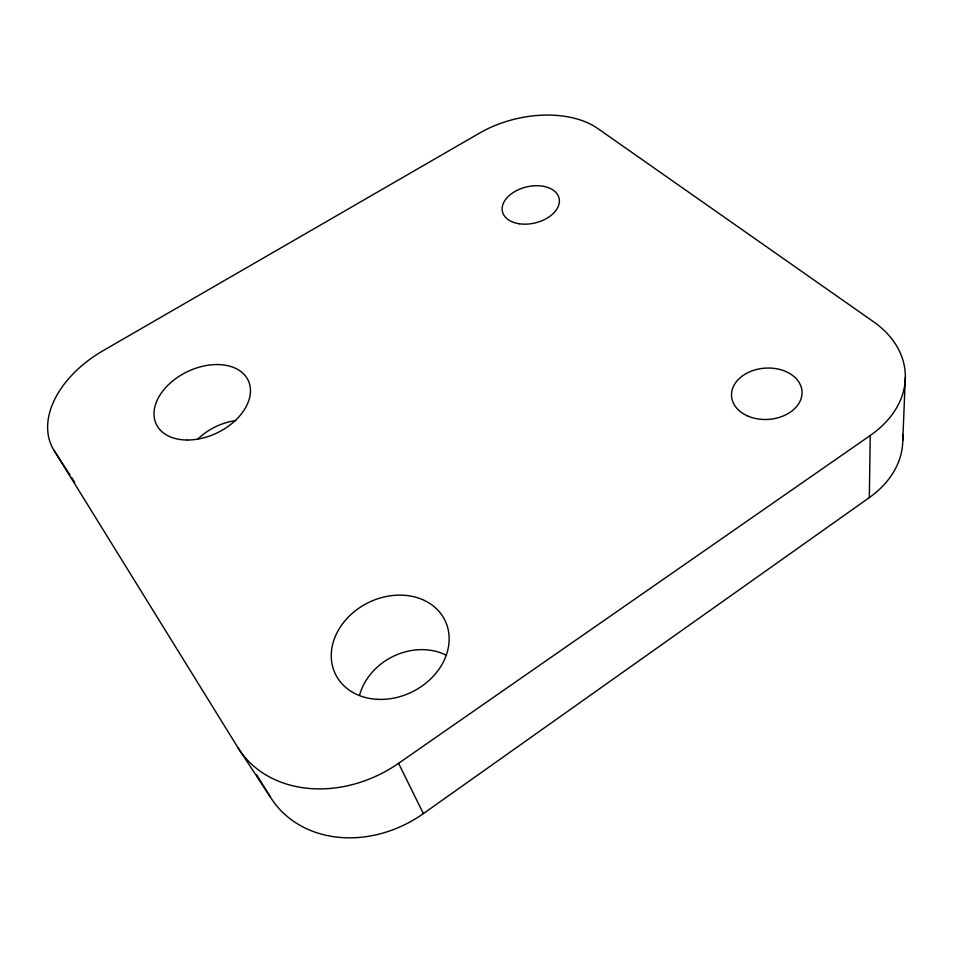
<?xml version="1.0" encoding="UTF-8"?>
<svg xmlns="http://www.w3.org/2000/svg" width="953" height="953" viewBox="0 0 953 953"><rect width="100%" height="100%" fill="white"/><g stroke="black" fill="none" stroke-linecap="round" stroke-linejoin="round"><path stroke-width="1.43" d="M869.339 497.585L870.232 435.509A110.357 79.194 -3 0 0 873.484 321.709L597.9 128.595A88.7 55.012 -13.4 0 0 479.538 133.098L103.162 350.633A97.206 63.279 -26.9 0 0 53.94 450.245L237.952 747.676L270.438 797.137A113.336 95.097 -32.3 0 0 423.37 813.6L869.339 497.585A105.104 78.313 -1.8 0 0 902.539 434.425M902.789 440.381L905.35 377.102M237.952 747.676A119.494 97.135 -30.5 0 0 398.557 763.317L870.232 435.509M53.94 450.245L69.95 474.951M71.546 477.429L74.751 482.373M256.369 774.444L270.438 797.137M398.557 763.317L423.37 813.6M197.807 439.154A48.722 33.974 -26.1 0 1 235.713 420.607M359.734 694.666A57.895 48.758 -27.6 0 1 446.397 655.295M377.757 699.359A61.004 49.723 -26.4 0 0 446.338 623.512A61.004 49.723 -26.4 0 0 346.535 618.973A61.004 49.723 -26.4 0 0 377.757 699.359M187.455 440.024A50.926 34.034 -25.5 0 0 249.388 383.428A50.926 34.034 -25.5 0 0 169.837 383.428A50.926 34.034 -25.5 0 0 187.455 440.024M747.605 415.961A35.321 25.683 -3.9 0 0 802.009 393.946A35.321 25.683 -3.9 0 0 750.702 371.396A35.321 25.683 -3.9 0 0 747.605 415.961M519.04 223.741A29.102 18.512 -13.4 0 0 559.256 199.106A29.102 18.512 -13.4 0 0 514.024 192.006A29.102 18.512 -13.4 0 0 519.04 223.741"/></g></svg>
